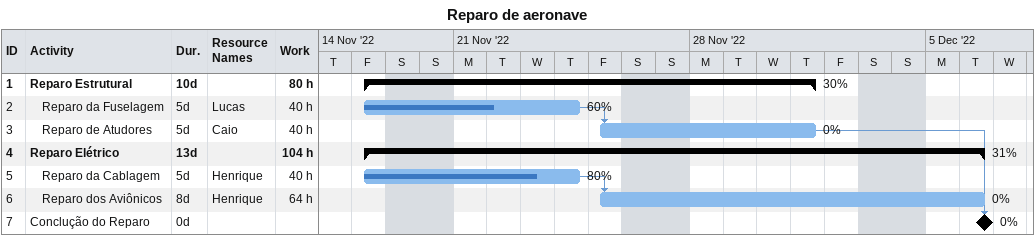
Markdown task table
Reparo de aeronave

| ID | Level | Task | Duration | Start | Finish | Predecessors | Resources | % complete | Work (h) |
|---|---|---|---|---|---|---|---|---|---|
| 1 | 1 | **Reparo Estrutural** | 10d | 2022-11-18 | 2022-12-01 |  |  | 30 | 80 |
| 2 | 2 | Reparo da Fuselagem | 5d | 2022-11-18 | 2022-11-24 |  | Lucas | 60 | 40 |
| 3 | 2 | Reparo de Atudores | 5d | 2022-11-25 | 2022-12-01 | 2 | Caio | 0 | 40 |
| 4 | 1 | **Reparo Elétrico** | 13d | 2022-11-18 | 2022-12-06 |  |  | 31 | 104 |
| 5 | 2 | Reparo da Cablagem | 5d | 2022-11-18 | 2022-11-24 |  | Henrique | 80 | 40 |
| 6 | 2 | Reparo dos Aviônicos | 8d | 2022-11-25 | 2022-12-06 | 5 | Henrique | 0 | 64 |
| 7 | 1 | Conclução do Reparo | 0d | 2022-12-06 | 2022-12-06 | 3, 6 |  | 0 |  |
